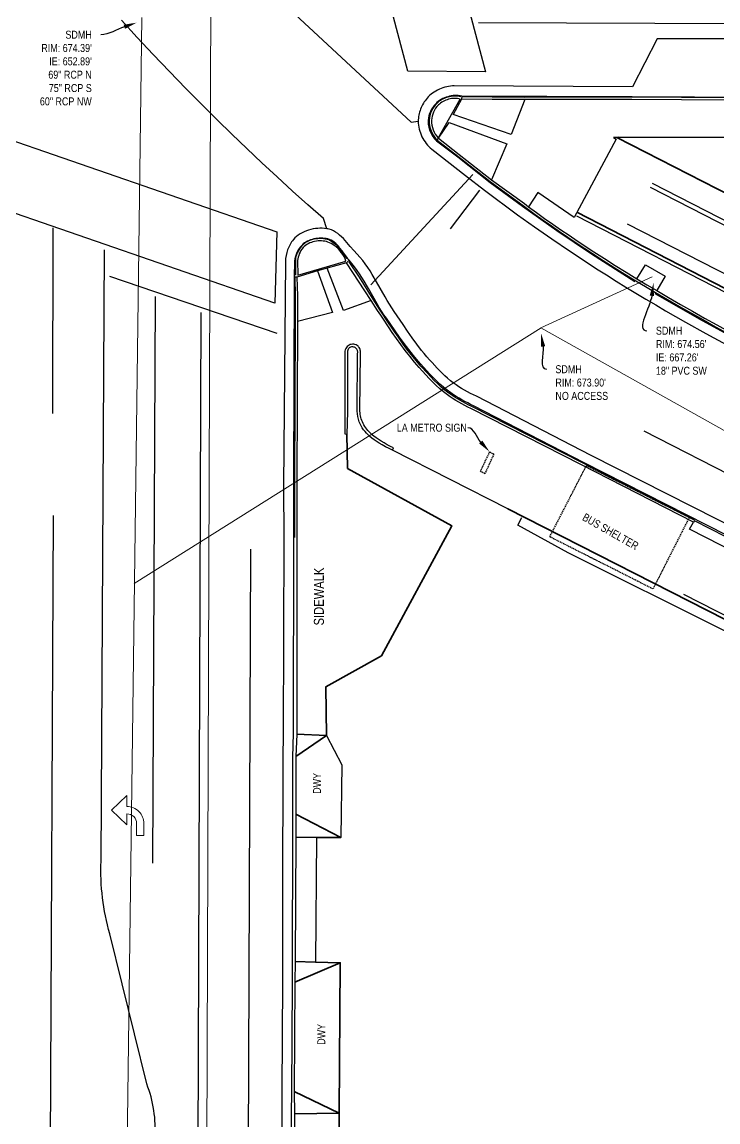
# Model space of a CAD drawing. Header units: feet. Extents: x 0 to 6444343, y 0 to 1885993.
# Drawn here: x 6433843.5 to 6433982.6, y 1885047.4 to 1885267.2 of the extents above; entities that cross this region are included whole.
import ezdxf
from ezdxf import colors
from ezdxf.entities.mleader import LeaderData, LeaderLine
from ezdxf.lldxf.tags import DXFTag
from ezdxf.math import Vec2, Vec3

# ---------------------------------------------------------------- set-up
doc = ezdxf.new("R2010")
doc.units = ezdxf.units.FT
doc.header["$MEASUREMENT"] = 0
doc.linetypes.add('DASHDOT', pattern=[1, 0.5, -0.25, 0, -0.25])
doc.linetypes.add('DASHED2', pattern=[0.375, 0.25, -0.125])
for name, color, linetype, lineweight in [('VF-BLDG-OVHD-LINE-', 253, 'DASHED2', 25), ('VF-FENC-LINE-', 253, 'FENCE', 25), ('VF-PVMT-EDGE-LINE-', 253, 'EDGEOFPAVEMENT', 35), ('VF-ROAD-DRIV-LINE-', 253, 'Continuous', 35), ('VF-ROAD-STRP-BIKE-LINE-', 253, 'Continuous', 25), ('VF-ROAD-STRP-YELO-LINE-', 253, 'Continuous', 25), ('VF-SSWR-GEOP-LINE-QLB-', 253, 'SEWER', 15), ('VF-STRM-GEOP-LINE-QLB-', 253, 'STORMDRAIN', 15), ('VF-TOPO-BRKL-LINE-', 253, 'DASHDOT', 13), ('VF-TOPO-CONC-EDGE-LINE-', 253, 'Continuous', 25), ('VF-TOPO-CONC-GTFL-LINE-', 253, 'Continuous', 25), ('VF-TOPO-CONC-LIPG-LINE-', 253, 'Continuous', 25), ('VF-TOPO-CONC-SWLK-LINE-', 253, 'Continuous', 25), ('VF-TOPO-CONC-TBCB-LINE-', 253, 'Continuous', 25), ('VF-TOPO-CONC-TBWK-LINE-', 253, 'Continuous', 35), ('VF-TOPO-CONC-TFCB-LINE-', 253, 'Continuous', 25), ('VF-TOPO-TEXT-', 253, 'Continuous', 25), ('VN-ROAD-STRP-AROW-SYMB-', 253, 'Continuous', 13)]:
    doc.layers.add(name, color=color, linetype=linetype, lineweight=lineweight)
doc.styles.add('NCS1-Anno', font='arial.ttf', dxfattribs={"width": 0.8, "height": 0.1})
doc.styles.get("Standard").update_dxf_attribs({"font": 'arial.ttf'})
tags = doc.linetypes.add('EDGEOFPAVEMENT', pattern='A,1,-0.03,["EP",Standard,S=0.08,R=0,X=0,Y=-0.04],-0.16,1', length=2.19).pattern_tags.tags
tags[6] = DXFTag(74, 10)
tags = doc.linetypes.add('FENCE', pattern='A,0.5,-0.03,["X",Standard,S=0.08,R=0,X=0,Y=-0.04],-0.08,0.5', length=1.11).pattern_tags.tags
tags[6] = DXFTag(74, 10)
tags = doc.linetypes.add('SEWER', pattern='A,1,-0.03,["SS",Standard,S=0.08,R=0,X=0,Y=-0.04],-0.16,1', length=2.19).pattern_tags.tags
tags[6] = DXFTag(74, 10)
tags = doc.linetypes.add('STORMDRAIN', pattern='A,1,-0.03,["SD",Standard,S=0.08,R=0,X=0,Y=-0.04],-0.16,1', length=2.19).pattern_tags.tags
tags[6] = DXFTag(74, 10)

# ---------------------------------------------------------------- blocks, each defined once
blk = doc.blocks.new('*U5122')
at = {"layer": 'VN-ROAD-STRP-AROW-SYMB-'}
blk.add_lwpolyline([(-0.0091, -0.0197), (-0.0091, -0.05), (0.0091, -0.05), (0.0091, -0.0197, 0.414214), (-0.0333, 0.0227), (-0.0333, 0.05), (-0.0719, 0.0136), (-0.0333, -0.0227), (-0.0333, 0.0045, -0.414214)], format="xyb", close=True, dxfattribs=at)

msp = doc.modelspace()

# ---------------------------------------------------------------- linework, layer by layer
at = {"layer": 'VF-BLDG-OVHD-LINE-'}
for points in [[(6433936, 1885176.93), (6433935.14, 1885177.39), (6433936.97, 1885181.3), (6433937.8, 1885180.87), (6433936, 1885176.93)], [(6433948.98, 1885164.33), (6433956.32, 1885178.59), (6433976.85, 1885168.22), (6433969.61, 1885153.9), (6433948.98, 1885164.33)]]:
    msp.add_lwpolyline(points, close=True, dxfattribs=at)
at = {"layer": 'VF-FENC-LINE-'}
for points in [[(6433954.3, 1885228.48), (6433986.74, 1885211.86), (6434025.95, 1885191.83), (6434082.13, 1885163.22), (6434158.37, 1885122.43), (6434171.57, 1885113.8), (6434184.5, 1885104.78), (6434197.15, 1885095.38), (6434209.52, 1885085.6), (6434221.86, 1885075.21), (6434233.88, 1885064.44), (6434245.55, 1885053.32)], [(6434064.36, 1885107.68), (6433998.48, 1885141.22), (6433975.79, 1885152.79)]]:
    msp.add_lwpolyline(points, dxfattribs=at)
at = {"layer": 'VF-PVMT-EDGE-LINE-'}
for points in [[(6433962.37, 1885244.12), (6434002.46, 1885223.65)], [(6433954.39, 1885229.19), (6433993.24, 1885209.22)]]:
    msp.add_lwpolyline(points, dxfattribs=at)
at = {"layer": 'VF-ROAD-DRIV-LINE-'}
for points in [[(6433898.4, 1885124.88), (6433904.32, 1885124.63), (6433898.25, 1885120.39)], [(6433898.24, 1885108.88), (6433907.23, 1885104.26), (6433902.32, 1885104.2), (6433898.25, 1885104.29)], [(6433898.09, 1885079.42), (6433902.17, 1885079.3), (6433907.1, 1885079.18), (6433898, 1885075.33)], [(6433897.89, 1885053.43), (6433906.86, 1885049.12), (6433897.93, 1885049.01)]]:
    msp.add_lwpolyline(points, dxfattribs=at)
at = {"layer": 'VF-ROAD-STRP-BIKE-LINE-', "linetype": 'Continuous'}
for p, q in [((6433934.74, 1885267.11), (6434059.25, 1885266.75)), ((6433879.25, 1885209.15), (6433878.28, 1884945.32)), ((6433849.7, 1885168.6), (6433848.65, 1884947.52))]:
    msp.add_line(p, q, dxfattribs=at)
at = {"layer": 'VF-ROAD-STRP-BIKE-LINE-'}
for p, q in [((6433913.23, 1885214.68), (6433933.63, 1885236.73)), ((6433934.94, 1885233.6), (6433929.08, 1885225.92)), ((6433849.64, 1885226.1), (6433849.56, 1885188.97)), ((6433894.46, 1885204.99), (6433861.02, 1885216.36)), ((6433870.08, 1885212.39), (6433869.55, 1885099.07)), ((6433967.79, 1885185.54), (6434117.46, 1885108.41)), ((6433888.38, 1884940.36), (6433889.22, 1885161.83))]:
    msp.add_line(p, q, dxfattribs=at)
at = {"layer": 'VF-ROAD-STRP-BIKE-LINE-', "ltscale": 0.6}
for points in [[(6433901.15, 1885330.75), (6433916.68, 1885330.64), (6433936.13, 1885257.28), (6433920.6, 1885257.38)], [(6433835.01, 1885231.39), (6433835.39, 1885245.68), (6433894.4, 1885225.29), (6433894.02, 1885211)]]:
    msp.add_lwpolyline(points, close=True, dxfattribs=at)
at = {"layer": 'VF-ROAD-STRP-BIKE-LINE-', "flags": 128}
for points in [[(6433969.02, 1885234.24), (6434150.97, 1885141.02, -0.045925), (6434180.72, 1885122.94), (6434203.21, 1885107.28)], [(6433969.43, 1885235.04), (6434151.37, 1885141.83, -0.045896), (6434181.24, 1885123.67), (6434203.72, 1885108.02, 0.04286)], [(6433964.43, 1885226.88), (6434122.05, 1885146.34, -0.002798), (6434169.47, 1885120.49, -0.052997), (6434192.9, 1885104.1, 0.0663)]]:
    msp.add_lwpolyline(points, format="xyb", dxfattribs=at)
at = {"layer": 'VF-ROAD-STRP-YELO-LINE-', "ltscale": 0.6}
msp.add_lwpolyline([(6433869.29, 1884958.21), (6433870.07, 1885044.21, 0.111072), (6433868.42, 1885054.98), (6433861.04, 1885084.97, -0.080961), (6433859.3, 1885099.5), (6433860.01, 1885221.66)], format="xyb", dxfattribs=at)
at = {"layer": 'VF-SSWR-GEOP-LINE-QLB-', "ltscale": 0.6}
msp.add_line((6433881.41, 1885314.98), (6433880.19, 1884968.18), dxfattribs=at)
at = {"layer": 'VF-STRM-GEOP-LINE-QLB-', "ltscale": 0.6}
for p, q in [((6433867.41, 1885268.1), (6433862.1, 1884859.46)), ((6433969.45, 1885216.31), (6433947.22, 1885206.09))]:
    msp.add_line(p, q, dxfattribs=at)
msp.add_lwpolyline([(6433865.94, 1885155.02), (6433947.23, 1885206.08)], dxfattribs=at)
msp.add_lwpolyline([(6433947.22, 1885206.09), (6434185.08, 1885072.93, -0.01289), (6434253.95, 1885007.27, -0.01289)], format="xyb", dxfattribs=at)
at = {"layer": 'VF-TOPO-BRKL-LINE-'}
msp.add_point((6433972.05, 1885153.8), dxfattribs=at)
at = {"layer": 'VF-TOPO-CONC-EDGE-LINE-', "ltscale": 0.6}
msp.add_line((6433921.28, 1885247.19), (6433922.69, 1885247.38), dxfattribs=at)
at = {"layer": 'VF-TOPO-CONC-EDGE-LINE-'}
for points in [[(6433921.28, 1885247.19), (6433894.35, 1885272.25), (6433893.12, 1885273.61)], [(6433904.39, 1885225.92), (6433903.74, 1885227.93), (6433900.63, 1885230.68), (6433897.54, 1885233.45), (6433894.48, 1885236.25), (6433891.45, 1885239.07), (6433888.43, 1885241.92), (6433885.45, 1885244.79), (6433882.48, 1885247.69), (6433879.54, 1885250.62), (6433876.24, 1885253.95), (6433872.97, 1885257.32), (6433869.73, 1885260.72), (6433866.52, 1885264.15), (6433863.35, 1885267.61)], [(6433931.37, 1885252.43), (6433931.31, 1885251.8), (6433929.7, 1885248.73)], [(6433944.02, 1885251.72), (6433941.25, 1885244.75), (6433929.7, 1885248.73)], [(6433926.35, 1885243.47), (6433926.77, 1885243.99), (6433928.88, 1885247.17), (6433940.38, 1885242.9), (6433937.36, 1885235.71)], [(6433961.69, 1885244.16), (6433962.27, 1885243.79), (6433953.84, 1885228.17), (6433946.62, 1885233.15), (6433944.75, 1885230.32)], [(6433908.88, 1885219.6), (6433908.38, 1885219.1), (6433904.48, 1885218.06), (6433902.54, 1885217.5), (6433898.45, 1885216.25), (6433897.92, 1885216.25)], [(6433913.3, 1885211.55), (6433907.76, 1885209.57), (6433904.48, 1885218.06)], [(6433966.4, 1885215.89), (6433968.14, 1885218.7), (6433972.02, 1885216.45), (6433970.35, 1885213.55)], [(6433902.54, 1885217.5), (6433905.53, 1885209.19), (6433898.54, 1885207.35)], [(6433940.62, 1885169.9), (6433917.55, 1885181.65), (6433917.76, 1885182.11), (6433917.13, 1885182.41), (6433916.5, 1885182.74), (6433915.88, 1885183.09), (6433915.28, 1885183.45), (6433914.28, 1885184.1), (6433913.8, 1885184.44), (6433913.57, 1885184.63), (6433913.35, 1885184.83), (6433912.86, 1885185.31), (6433912.62, 1885185.57), (6433912.4, 1885185.84), (6433912.19, 1885186.11), (6433912, 1885186.39), (6433911.82, 1885186.69), (6433911.66, 1885186.99), (6433911.53, 1885187.28), (6433911.42, 1885187.58), (6433911.31, 1885187.88), (6433911.23, 1885188.19), (6433911.16, 1885188.5), (6433911.1, 1885188.81), (6433911.06, 1885189.13), (6433911.04, 1885189.45), (6433911.12, 1885201.03), (6433911.14, 1885201.22), (6433911.14, 1885201.41), (6433911.11, 1885201.61), (6433911.06, 1885201.8), (6433910.99, 1885201.99), (6433910.9, 1885202.16), (6433910.78, 1885202.32), (6433910.65, 1885202.46), (6433910.47, 1885202.6), (6433910.26, 1885202.7), (6433910.03, 1885202.77), (6433909.79, 1885202.82), (6433909.54, 1885202.82), (6433909.3, 1885202.8), (6433909.07, 1885202.74), (6433908.86, 1885202.65), (6433908.66, 1885202.52), (6433908.49, 1885202.36), (6433908.33, 1885202.16), (6433908.2, 1885201.94), (6433908.11, 1885201.71), (6433908.04, 1885201.47), (6433908.02, 1885201.23), (6433908.03, 1885200.99), (6433908, 1885189.2), (6433908.02, 1885184.9), (6433908.42, 1885184.86)], [(6434094.3, 1885091.04), (6434087.09, 1885092), (6434067.92, 1885102.38), (6434047.04, 1885112.97), (6434033.51, 1885120.54), (6434013.41, 1885130.2), (6433983.62, 1885145.65), (6433952.63, 1885161.15), (6433942.62, 1885166.67), (6433943.41, 1885168.18)], [(6434111.29, 1885099.1), (6434111.45, 1885099.39), (6434098.72, 1885106), (6434094.35, 1885108.19), (6434067.75, 1885121.78), (6434033.96, 1885139.03), (6433996.68, 1885157.94), (6433977.93, 1885167.52), (6433977.74, 1885167.24)], [(6434111.29, 1885099.1), (6434110.53, 1885097.71), (6434097.84, 1885104.21), (6434093.48, 1885106.45), (6434066.9, 1885120.05), (6434033.24, 1885137.19), (6433995.84, 1885156.22), (6433976.91, 1885165.83), (6433977.74, 1885167.24)], [(6433904.32, 1885124.63), (6433907.44, 1885118.73), (6433907.23, 1885104.26)]]:
    msp.add_lwpolyline(points, dxfattribs=at)
at = {"layer": 'VF-TOPO-CONC-GTFL-LINE-'}
for points in [[(6434228.34, 1885253.34), (6434192.69, 1885253.51), (6434151, 1885253.7), (6434123.66, 1885253.52), (6434108.55, 1885253.01), (6434103.97, 1885252.88), (6434082.26, 1885252.04), (6434079.45, 1885252.02), (6434054.93, 1885251.88), (6434044.19, 1885251.97), (6434015.25, 1885252.01), (6433965.42, 1885252.27), (6433931.37, 1885252.43)], [(6433931.37, 1885252.43), (6433931.04, 1885252.5), (6433930.7, 1885252.54), (6433930.35, 1885252.55), (6433930, 1885252.55), (6433929.64, 1885252.52), (6433929.29, 1885252.47), (6433928.93, 1885252.39), (6433928.59, 1885252.3), (6433928.24, 1885252.19), (6433927.91, 1885252.06), (6433927.58, 1885251.91), (6433927.27, 1885251.74), (6433926.97, 1885251.55), (6433926.69, 1885251.35), (6433926.42, 1885251.12), (6433926.18, 1885250.89), (6433925.88, 1885250.55), (6433925.6, 1885250.17), (6433925.35, 1885249.78), (6433925.14, 1885249.36), (6433924.96, 1885248.93), (6433924.82, 1885248.49), (6433924.72, 1885248.04), (6433924.67, 1885247.59), (6433924.66, 1885247.31), (6433924.67, 1885247.03), (6433924.7, 1885246.74), (6433924.74, 1885246.46), (6433924.8, 1885246.18), (6433924.87, 1885245.9), (6433924.96, 1885245.62), (6433925.06, 1885245.35), (6433925.18, 1885245.08), (6433925.31, 1885244.82), (6433925.46, 1885244.57), (6433925.61, 1885244.32), (6433925.78, 1885244.09), (6433925.96, 1885243.87), (6433926.15, 1885243.66), (6433926.35, 1885243.47), (6433930.63, 1885240.26), (6433937.05, 1885235.16), (6433943.54, 1885230.42), (6433950.37, 1885225.56), (6433957.32, 1885220.87), (6433965.95, 1885215.39)], [(6433996.75, 1885158.32), (6433955.88, 1885179.14), (6433933.75, 1885190.52), (6433933.16, 1885190.79), (6433932.57, 1885191.08), (6433931.99, 1885191.38), (6433931.41, 1885191.69), (6433930.85, 1885192.02), (6433930.29, 1885192.36), (6433929.74, 1885192.72), (6433929.2, 1885193.09), (6433928.45, 1885193.65), (6433927.73, 1885194.24), (6433927.03, 1885194.87), (6433926.35, 1885195.52), (6433925.68, 1885196.19), (6433925.03, 1885196.87), (6433923.74, 1885198.24), (6433923.23, 1885198.81), (6433922.72, 1885199.38), (6433921.74, 1885200.56), (6433920.79, 1885201.77), (6433919.86, 1885203), (6433918.96, 1885204.24), (6433918.08, 1885205.5), (6433916.32, 1885208.02), (6433915.83, 1885208.73), (6433915.36, 1885209.46), (6433914.91, 1885210.19), (6433914.47, 1885210.93), (6433912.74, 1885213.93), (6433911.87, 1885215.42), (6433911.41, 1885216.15), (6433910.95, 1885216.87), (6433910.46, 1885217.58), (6433909.96, 1885218.27), (6433909.43, 1885218.95), (6433908.88, 1885219.6), (6433908.63, 1885219.89), (6433908.39, 1885220.2), (6433907.92, 1885220.84), (6433907.45, 1885221.49), (6433906.97, 1885222.12), (6433906.72, 1885222.42), (6433906.46, 1885222.7), (6433906.19, 1885222.97), (6433905.9, 1885223.21), (6433905.6, 1885223.42), (6433905.29, 1885223.6), (6433904.95, 1885223.75), (6433904.59, 1885223.86), (6433904.27, 1885223.93), (6433903.93, 1885223.98), (6433903.59, 1885224.01), (6433903.25, 1885224.02), (6433902.9, 1885224.01), (6433902.55, 1885223.98), (6433902.2, 1885223.94), (6433901.85, 1885223.87), (6433901.51, 1885223.78), (6433901.18, 1885223.68), (6433900.86, 1885223.55), (6433900.55, 1885223.41), (6433900.25, 1885223.25), (6433899.97, 1885223.06), (6433899.7, 1885222.86), (6433899.46, 1885222.64), (6433899.16, 1885222.31), (6433898.89, 1885221.96), (6433898.65, 1885221.58), (6433898.44, 1885221.17), (6433898.26, 1885220.76), (6433898.13, 1885220.33), (6433898.03, 1885219.89), (6433897.97, 1885219.45), (6433897.92, 1885216.25), (6433897.78, 1885175.18), (6433897.76, 1885164.1)], [(6433970.01, 1885212.98), (6433979.46, 1885207.57), (6433989, 1885202.35), (6434002.9, 1885195.19)], [(6433897.76, 1885164.1), (6433897.67, 1885125.02), (6433897.54, 1885120.28), (6433897.53, 1885108.98), (6433897.58, 1885104.16), (6433897.49, 1885079.44), (6433897.46, 1885075.14), (6433897.35, 1885053.43), (6433897.3, 1885049.02), (6433897.32, 1885036.91)]]:
    msp.add_lwpolyline(points, dxfattribs=at)
at = {"layer": 'VF-TOPO-CONC-LIPG-LINE-'}
for points in [[(6434227.89, 1885255.41), (6434192.6, 1885255.47), (6434150.88, 1885255.53), (6434123.22, 1885255.47), (6434108.37, 1885254.93), (6434103.62, 1885254.75), (6434082.05, 1885254.07), (6434079.43, 1885254.09), (6434055.04, 1885253.8), (6434050.15, 1885263.73), (6434015.26, 1885263.89), (6433970.46, 1885263.88), (6433965.51, 1885254.24), (6433929.89, 1885254.45)], [(6434227.89, 1885255.41), (6434192.6, 1885255.47), (6434150.88, 1885255.53), (6434123.22, 1885255.47), (6434108.37, 1885254.93), (6434103.62, 1885254.75), (6434082.05, 1885254.07), (6434079.43, 1885254.09), (6434055.04, 1885253.8), (6434050.15, 1885263.73), (6434015.26, 1885263.89), (6433970.46, 1885263.88), (6433965.51, 1885254.24)], [(6433929.89, 1885254.45), (6433929.51, 1885254.44), (6433929.13, 1885254.41), (6433928.76, 1885254.35), (6433928.38, 1885254.28), (6433928, 1885254.19), (6433927.63, 1885254.07), (6433927.27, 1885253.94), (6433926.91, 1885253.79), (6433926.56, 1885253.62), (6433926.21, 1885253.43), (6433925.88, 1885253.23), (6433925.57, 1885253.01), (6433925.26, 1885252.78), (6433924.97, 1885252.53), (6433924.7, 1885252.27), (6433924.44, 1885251.99), (6433924.25, 1885251.75), (6433924.06, 1885251.5), (6433923.88, 1885251.25), (6433923.72, 1885250.98), (6433923.56, 1885250.7), (6433923.42, 1885250.42), (6433923.28, 1885250.13), (6433923.16, 1885249.84), (6433923.06, 1885249.54), (6433922.96, 1885249.24), (6433922.88, 1885248.93), (6433922.81, 1885248.62), (6433922.76, 1885248.31), (6433922.72, 1885248), (6433922.7, 1885247.69), (6433922.69, 1885247.38), (6433922.7, 1885247), (6433922.74, 1885246.61), (6433922.8, 1885246.22), (6433922.88, 1885245.83), (6433922.99, 1885245.44), (6433923.11, 1885245.06), (6433923.26, 1885244.68), (6433923.43, 1885244.31), (6433923.62, 1885243.95), (6433923.82, 1885243.61), (6433924.04, 1885243.27), (6433924.28, 1885242.95), (6433924.54, 1885242.64), (6433924.81, 1885242.36), (6433925.09, 1885242.09), (6433925.39, 1885241.84), (6433932.13, 1885236.53), (6433935.96, 1885233.65), (6433942.5, 1885228.72), (6433945.94, 1885226.27), (6433949.41, 1885223.87), (6433952.9, 1885221.5), (6433956.42, 1885219.17), (6433958.35, 1885217.92), (6433960.3, 1885216.68), (6433962.25, 1885215.45), (6433964.21, 1885214.24), (6433966.19, 1885213.04), (6433968.16, 1885211.85), (6433970.15, 1885210.68), (6433972.14, 1885209.51), (6433976.14, 1885207.22), (6433980.17, 1885204.96), (6433984.21, 1885202.74)], [(6433997.62, 1885160.13), (6433957.27, 1885180.61), (6433934.32, 1885192.41), (6433933.71, 1885192.69), (6433933.11, 1885192.98), (6433932.52, 1885193.3), (6433931.93, 1885193.62), (6433931.36, 1885193.97), (6433930.79, 1885194.33), (6433930.24, 1885194.7), (6433929.7, 1885195.09), (6433929.12, 1885195.54), (6433928.56, 1885196.02), (6433928.01, 1885196.51), (6433927.48, 1885197.02), (6433926.45, 1885198.07), (6433925.45, 1885199.14), (6433924.91, 1885199.73), (6433924.38, 1885200.33), (6433923.87, 1885200.94), (6433923.37, 1885201.56), (6433922.41, 1885202.82), (6433921.47, 1885204.12), (6433920.56, 1885205.43), (6433919.66, 1885206.75), (6433917.86, 1885209.39), (6433917.39, 1885210.1), (6433916.93, 1885210.82), (6433916.49, 1885211.55), (6433916.06, 1885212.3), (6433914.37, 1885215.29), (6433913.51, 1885216.76), (6433913.05, 1885217.48), (6433912.58, 1885218.19), (6433912.09, 1885218.89), (6433911.58, 1885219.56), (6433911.04, 1885220.21), (6433910.47, 1885220.84), (6433909.79, 1885221.59), (6433909.11, 1885222.38), (6433908.43, 1885223.17), (6433908.08, 1885223.56), (6433907.72, 1885223.94), (6433907.36, 1885224.3), (6433906.98, 1885224.63), (6433906.59, 1885224.94), (6433906.18, 1885225.22), (6433905.77, 1885225.46), (6433905.33, 1885225.66), (6433904.87, 1885225.81), (6433904.64, 1885225.87), (6433904.39, 1885225.92), (6433903.95, 1885225.97), (6433903.51, 1885226), (6433903.05, 1885226), (6433902.59, 1885225.98), (6433902.13, 1885225.93), (6433901.67, 1885225.86), (6433901.21, 1885225.76), (6433900.76, 1885225.63), (6433900.32, 1885225.48), (6433899.89, 1885225.31), (6433899.48, 1885225.11), (6433899.08, 1885224.88), (6433898.71, 1885224.63), (6433898.35, 1885224.36), (6433898.03, 1885224.06), (6433897.73, 1885223.74), (6433897.55, 1885223.51), (6433897.38, 1885223.28), (6433897.06, 1885222.78), (6433896.79, 1885222.25), (6433896.57, 1885221.7), (6433896.39, 1885221.14), (6433896.26, 1885220.56), (6433896.18, 1885219.98), (6433896.16, 1885219.68), (6433896.16, 1885219.4), (6433895.75, 1885174.54), (6433895.85, 1885164.07)], [(6433895.85, 1885164.07), (6433895.7, 1885124.88), (6433895.61, 1885120.13), (6433895.62, 1885108.61), (6433895.57, 1885104.16), (6433895.55, 1885079.6), (6433895.57, 1885075.46), (6433895.43, 1885053.47), (6433895.42, 1885048.95), (6433895.33, 1885036.89)]]:
    msp.add_lwpolyline(points, dxfattribs=at)
at = {"layer": 'VF-TOPO-CONC-SWLK-LINE-'}
msp.add_line((6433902.32, 1885104.2), (6433902.17, 1885079.3), dxfattribs=at)
at = {"layer": 'VF-TOPO-CONC-TBCB-LINE-'}
for points in [[(6433931.1, 1885251.84), (6433930.82, 1885251.9), (6433930.53, 1885251.94), (6433930.24, 1885251.96), (6433929.95, 1885251.96), (6433929.65, 1885251.94), (6433929.35, 1885251.91), (6433929.06, 1885251.85), (6433928.76, 1885251.78), (6433928.47, 1885251.69), (6433928.19, 1885251.59), (6433927.92, 1885251.47), (6433927.65, 1885251.33), (6433927.4, 1885251.18), (6433927.15, 1885251.02), (6433926.93, 1885250.84), (6433926.72, 1885250.65), (6433926.43, 1885250.34), (6433926.17, 1885249.99), (6433925.95, 1885249.63), (6433925.75, 1885249.24), (6433925.59, 1885248.84), (6433925.47, 1885248.42), (6433925.39, 1885248), (6433925.34, 1885247.58), (6433925.34, 1885247.35), (6433925.35, 1885247.11), (6433925.4, 1885246.62), (6433925.51, 1885246.14), (6433925.66, 1885245.67), (6433925.86, 1885245.22), (6433926.1, 1885244.79), (6433926.39, 1885244.4), (6433926.54, 1885244.21), (6433926.7, 1885244.04), (6433931.1, 1885251.84)], [(6433908.24, 1885219.41), (6433908.07, 1885219.87), (6433907.85, 1885220.33), (6433907.6, 1885220.76), (6433907.31, 1885221.18), (6433906.99, 1885221.58), (6433906.65, 1885221.94), (6433906.27, 1885222.28), (6433905.88, 1885222.58), (6433905.59, 1885222.77), (6433905.28, 1885222.94), (6433904.97, 1885223.1), (6433904.65, 1885223.23), (6433904.34, 1885223.33), (6433904.02, 1885223.4), (6433903.69, 1885223.45), (6433903.36, 1885223.48), (6433903.01, 1885223.49), (6433902.67, 1885223.47), (6433902.32, 1885223.43), (6433901.98, 1885223.37), (6433901.64, 1885223.29), (6433901.32, 1885223.19), (6433901, 1885223.06), (6433900.7, 1885222.92), (6433900.41, 1885222.75), (6433900.14, 1885222.56), (6433899.89, 1885222.36), (6433899.67, 1885222.13), (6433899.44, 1885221.85), (6433899.24, 1885221.56), (6433899.07, 1885221.24), (6433898.91, 1885220.91), (6433898.79, 1885220.58), (6433898.69, 1885220.23), (6433898.62, 1885219.88), (6433898.58, 1885219.53), (6433898.59, 1885216.66), (6433908.24, 1885219.41)]]:
    msp.add_lwpolyline(points, close=True, dxfattribs=at)
for points in [[(6433944.02, 1885251.72), (6433937.44, 1885251.73), (6433931.31, 1885251.8)], [(6434228.48, 1885252.68), (6434192.77, 1885252.85), (6434151.14, 1885253.04), (6434123.74, 1885252.85), (6434108.47, 1885252.41), (6434104.3, 1885252.23), (6434082.29, 1885251.46), (6434079.58, 1885251.47), (6434054.93, 1885251.4), (6434044.2, 1885251.46), (6434015.16, 1885251.4), (6433965.39, 1885251.76), (6433944.02, 1885251.72)], [(6434228.48, 1885252.68), (6434192.77, 1885252.85), (6434151.14, 1885253.04), (6434123.74, 1885252.85), (6434108.47, 1885252.41), (6434104.3, 1885252.23), (6434082.29, 1885251.46), (6434079.58, 1885251.47), (6434054.93, 1885251.4), (6434044.2, 1885251.46), (6434015.16, 1885251.4), (6433965.39, 1885251.76)], [(6433926.77, 1885243.99), (6433930.88, 1885240.76), (6433937.36, 1885235.71), (6433943.94, 1885230.93), (6433944.75, 1885230.32), (6433946.34, 1885229.14), (6433947.95, 1885227.98), (6433949.57, 1885226.84), (6433951.19, 1885225.71), (6433952.83, 1885224.6), (6433954.48, 1885223.5), (6433957.79, 1885221.32), (6433959.92, 1885219.93), (6433962.07, 1885218.56), (6433964.23, 1885217.21), (6433966.4, 1885215.89), (6433968.37, 1885214.71), (6433970.35, 1885213.55), (6433972.73, 1885212.16), (6433975.12, 1885210.78), (6433977.52, 1885209.42), (6433979.93, 1885208.06), (6433982.34, 1885206.72), (6433984.76, 1885205.39)], [(6433977.74, 1885167.24), (6433955.34, 1885178.73), (6433933.21, 1885189.97), (6433932.59, 1885190.26), (6433931.99, 1885190.57), (6433931.39, 1885190.89), (6433930.8, 1885191.22), (6433930.21, 1885191.57), (6433929.64, 1885191.93), (6433929.08, 1885192.31), (6433928.52, 1885192.7), (6433927.75, 1885193.3), (6433927, 1885193.93), (6433926.27, 1885194.59), (6433925.57, 1885195.28), (6433924.89, 1885195.99), (6433924.22, 1885196.71), (6433922.89, 1885198.16), (6433921.92, 1885199.27), (6433920.99, 1885200.41), (6433920.08, 1885201.58), (6433919.2, 1885202.77), (6433918.35, 1885203.97), (6433917.5, 1885205.19), (6433915.85, 1885207.63), (6433915.2, 1885208.61), (6433914.57, 1885209.59), (6433913.3, 1885211.55), (6433908.38, 1885219.1)], [(6433898.45, 1885216.25), (6433898.53, 1885212.48), (6433898.55, 1885209.22), (6433898.54, 1885207.35), (6433898.39, 1885175.37), (6433898.42, 1885164.22)], [(6433917.55, 1885181.65), (6433916.85, 1885181.97), (6433916.17, 1885182.32), (6433915.5, 1885182.69), (6433914.85, 1885183.08), (6433913.89, 1885183.7), (6433913.43, 1885184.03), (6433912.99, 1885184.4), (6433912.67, 1885184.71), (6433912.35, 1885185.04), (6433912.05, 1885185.38), (6433911.77, 1885185.73), (6433911.51, 1885186.1), (6433911.28, 1885186.48), (6433911.07, 1885186.88), (6433910.9, 1885187.29), (6433910.74, 1885187.82), (6433910.62, 1885188.36), (6433910.54, 1885188.9), (6433910.51, 1885189.45), (6433910.58, 1885201.04), (6433910.6, 1885201.18), (6433910.59, 1885201.32), (6433910.56, 1885201.46), (6433910.52, 1885201.6), (6433910.46, 1885201.73), (6433910.39, 1885201.86), (6433910.3, 1885201.97), (6433910.2, 1885202.07), (6433910.08, 1885202.15), (6433909.94, 1885202.21), (6433909.79, 1885202.26), (6433909.64, 1885202.29), (6433909.48, 1885202.3), (6433909.33, 1885202.28), (6433909.18, 1885202.25), (6433909.04, 1885202.19), (6433908.91, 1885202.1), (6433908.79, 1885201.97), (6433908.69, 1885201.82), (6433908.61, 1885201.65), (6433908.56, 1885201.47), (6433908.53, 1885201.3), (6433908.54, 1885201.12), (6433908.57, 1885200.96), (6433908.52, 1885189.29), (6433908.42, 1885184.86)], [(6433898.42, 1885164.22), (6433898.4, 1885124.88), (6433898.25, 1885120.39), (6433898.24, 1885108.88), (6433898.25, 1885104.29), (6433898.09, 1885079.42), (6433898, 1885075.33), (6433897.89, 1885053.43), (6433897.93, 1885049.01), (6433897.95, 1885036.94), (6433897.96, 1885035.95)]]:
    msp.add_lwpolyline(points, dxfattribs=at)
at = {"layer": 'VF-TOPO-CONC-TBWK-LINE-'}
msp.add_line((6433997.98, 1885140.68), (6433940.62, 1885169.9), dxfattribs=at)
for points in [[(6434248.55, 1885243.65), (6434193.32, 1885243.87), (6434150.17, 1885244.06), (6434126.64, 1885244.13), (6434108.82, 1885244.1), (6434079.9, 1885244.14), (6434054.63, 1885243.92), (6434044.89, 1885243.94), (6434014.94, 1885244.05), (6433962.71, 1885244.21), (6433961.69, 1885244.16)], [(6433908.42, 1885184.86), (6433908.52, 1885178.01), (6433929.4, 1885166.54), (6433915.34, 1885140.56), (6433904.22, 1885134.35), (6433904.32, 1885124.63)], [(6433907.1, 1885079.18), (6433906.86, 1885049.12), (6433906.81, 1885037.23), (6433906.9, 1885030.99)]]:
    msp.add_lwpolyline(points, dxfattribs=at)
at = {"layer": 'VF-TOPO-CONC-TFCB-LINE-'}
for points in [[(6434228.48, 1885253.13), (6434192.77, 1885253.3), (6434151.14, 1885253.49), (6434123.73, 1885253.3), (6434108.45, 1885252.86), (6434104.28, 1885252.68), (6434082.29, 1885251.91), (6434079.58, 1885251.92), (6434054.93, 1885251.85), (6434044.2, 1885251.91), (6434015.16, 1885251.85), (6433965.39, 1885252.21), (6433944.02, 1885252.17)], [(6433931.19, 1885252.28), (6433930.9, 1885252.35), (6433930.58, 1885252.39), (6433930.26, 1885252.41), (6433929.93, 1885252.41), (6433929.61, 1885252.39), (6433929.28, 1885252.35), (6433928.96, 1885252.29), (6433928.64, 1885252.22), (6433928.33, 1885252.12), (6433928.02, 1885252.01), (6433927.72, 1885251.88), (6433927.43, 1885251.73), (6433927.15, 1885251.56), (6433926.89, 1885251.38), (6433926.64, 1885251.18), (6433926.4, 1885250.97), (6433926.08, 1885250.62), (6433925.8, 1885250.25), (6433925.55, 1885249.85), (6433925.34, 1885249.42), (6433925.17, 1885248.98), (6433925.03, 1885248.53), (6433924.94, 1885248.07), (6433924.89, 1885247.61), (6433924.89, 1885247.34), (6433924.9, 1885247.07), (6433924.96, 1885246.55), (6433925.07, 1885246.02), (6433925.24, 1885245.51), (6433925.46, 1885245.02), (6433925.72, 1885244.55), (6433926.03, 1885244.12), (6433926.2, 1885243.91), (6433926.38, 1885243.73)], [(6433944.02, 1885252.17), (6433937.44, 1885252.18), (6433931.31, 1885252.25)], [(6433926.49, 1885243.63), (6433930.61, 1885240.41), (6433937.09, 1885235.35), (6433943.67, 1885230.57), (6433944.48, 1885229.96), (6433946.08, 1885228.78), (6433947.69, 1885227.62), (6433949.31, 1885226.47), (6433950.94, 1885225.34), (6433952.58, 1885224.23), (6433954.23, 1885223.12), (6433957.54, 1885220.94), (6433959.68, 1885219.55), (6433961.83, 1885218.18), (6433963.99, 1885216.83), (6433966.17, 1885215.5), (6433968.14, 1885214.33), (6433970.12, 1885213.16), (6433972.5, 1885211.77), (6433974.9, 1885210.39), (6433977.3, 1885209.03), (6433979.71, 1885207.67), (6433982.12, 1885206.33), (6433984.55, 1885205)], [(6433908.48, 1885219.95), (6433906.53, 1885222.52), (6433905.16, 1885223.51), (6433904.8, 1885223.66), (6433904.46, 1885223.76), (6433904.11, 1885223.84), (6433903.75, 1885223.9), (6433903.38, 1885223.93), (6433903.01, 1885223.94), (6433902.63, 1885223.92), (6433902.26, 1885223.88), (6433901.89, 1885223.81), (6433901.52, 1885223.73), (6433901.17, 1885223.61), (6433900.82, 1885223.48), (6433900.48, 1885223.32), (6433900.17, 1885223.13), (6433899.86, 1885222.92), (6433899.58, 1885222.69), (6433899.33, 1885222.43), (6433899.08, 1885222.12), (6433898.86, 1885221.79), (6433898.66, 1885221.45), (6433898.5, 1885221.09), (6433898.36, 1885220.72), (6433898.25, 1885220.33), (6433898.18, 1885219.95), (6433898.13, 1885219.55), (6433898.14, 1885216.66)], [(6433977.94, 1885167.64), (6433955.55, 1885179.13), (6433933.41, 1885190.38), (6433932.79, 1885190.67), (6433932.2, 1885190.97), (6433931.61, 1885191.28), (6433931.02, 1885191.61), (6433930.45, 1885191.95), (6433929.89, 1885192.31), (6433929.33, 1885192.68), (6433928.79, 1885193.07), (6433928.03, 1885193.65), (6433927.29, 1885194.27), (6433926.58, 1885194.92), (6433925.89, 1885195.6), (6433925.21, 1885196.3), (6433924.55, 1885197.01), (6433923.23, 1885198.46), (6433922.27, 1885199.56), (6433921.34, 1885200.69), (6433920.44, 1885201.85), (6433919.57, 1885203.03), (6433918.71, 1885204.23), (6433917.88, 1885205.44), (6433916.22, 1885207.88), (6433915.58, 1885208.85), (6433914.94, 1885209.83), (6433913.68, 1885211.8), (6433910.92, 1885216.26), (6433908.87, 1885219.27)], [(6433898, 1885216.24), (6433898.08, 1885212.47), (6433898.1, 1885209.22), (6433898.09, 1885207.35), (6433897.94, 1885175.37), (6433897.97, 1885164.22)]]:
    msp.add_lwpolyline(points, dxfattribs=at)

# ---------------------------------------------------------------- block references
at = {"layer": 'VN-ROAD-STRP-AROW-SYMB-', "ltscale": 0.6, "xscale": 80.00016000032814, "yscale": 80.00016000032814, "zscale": 80.00016000032814}
msp.add_blockref('*U5122', (6433867.13, 1885108.6), dxfattribs=at)

# ---------------------------------------------------------------- texts
at = {"layer": 'VF-TOPO-TEXT-', "insert": (6433956.12, 1885169.14), "char_height": 1.6, "width": 16.1628, "attachment_point": 1, "rotation": 330.4586, "style": 'NCS1-Anno'}
msp.add_mtext('BUS SHELTER', dxfattribs=at)
at = {"layer": 'VF-TOPO-TEXT-', "ltscale": 0.6, "insert": (6433901.83, 1885146.62, 674.97), "char_height": 2, "width": 18.0452, "attachment_point": 1, "rotation": 90, "style": 'NCS1-Anno'}
msp.add_mtext('SIDEWALK', dxfattribs=at)

# ---------------------------------------------------------------- leaders
at = {"layer": 'VF-TOPO-TEXT-'}
ml = msp.add_multileader_mtext('Standard', dxfattribs=at)
ml.set_content('DWY', color=256, style='NCS1-Anno')
ml.set_leader_properties()
ml.build(insert=Vec2(0, 0))
ml.multileader.update_dxf_attribs({"leader_type": 2, "dogleg_length": 0.1, "arrow_head_size": 2, "scale": 20})
ctx = ml.context
ctx.base_point, ctx.scale, ctx.char_height, ctx.arrow_head_size, ctx.landing_gap_size, ctx.plane_origin = Vec3(6433830.86, 1885592.71), 20, 1.6, 2, 0.8, Vec3(6433816.49, 1885562.66)
notes = []
notes.append((ctx, [(0, (0, 0, 0), (0, 0), (1, 0), 1, [])]))
ctx.mtext.insert, ctx.mtext.width, ctx.mtext.flow_direction = Vec3(6433831.66, 1885593.51), 6.8026, 5
ml = msp.add_multileader_mtext('Standard', dxfattribs=at)
ml.set_content('DWY', color=256, style='NCS1-Anno')
ml.set_leader_properties()
ml.build(insert=Vec2(0, 0))
ml.multileader.update_dxf_attribs({"leader_type": 2, "dogleg_length": 0.1, "arrow_head_size": 2, "scale": 20})
ctx = ml.context
ctx.base_point, ctx.scale, ctx.char_height, ctx.arrow_head_size, ctx.landing_gap_size, ctx.plane_origin = Vec3(6433731.06, 1885340.64), 20, 1.6, 2, 0.8, Vec3(6433717.83, 1885305.64)
notes.append((ctx, [(0, (0, 0, 0), (0, 0), (1, 0), 1, [])]))
ctx.mtext.insert, ctx.mtext.width, ctx.mtext.flow_direction = Vec3(6433731.86, 1885341.44), 6.8026, 5
ml = msp.add_multileader_mtext('Standard', dxfattribs=at)
ml.set_content('BIKE LANE', color=256, style='NCS1-Anno')
ml.set_leader_properties()
ml.build(insert=Vec2(0, 0))
ml.multileader.update_dxf_attribs({"leader_type": 2, "dogleg_length": 0.1, "arrow_head_size": 2, "scale": 20})
ctx = ml.context
ctx.base_point, ctx.scale, ctx.char_height, ctx.arrow_head_size, ctx.landing_gap_size, ctx.plane_origin = Vec3(6433657.18, 1885324.96), 20, 1.6, 2, 0.8, Vec3(6433643.94, 1885289.96)
notes.append((ctx, [(0, (0, 0, 0), (0, 0), (1, 0), 1, [])]))
ctx.mtext.insert, ctx.mtext.width, ctx.mtext.flow_direction = Vec3(6433657.98, 1885325.76), 24.759, 5
ml = msp.add_multileader_mtext('Standard', dxfattribs=at)
ml.set_content('SDMH\\PRIM: 674.39\'\\PIE: 652.89\'\\P69" RCP N\\P75" RCP S\\P60" RCP NW', color=256, style='NCS1-Anno')
ml.set_leader_properties()
ml.build(insert=Vec2(0, 0))
ml.multileader.update_dxf_attribs({"leader_type": 2, "dogleg_length": 0.19, "arrow_head_size": 2.6, "scale": 20})
ctx = ml.context
ctx.base_point, ctx.scale, ctx.char_height, ctx.arrow_head_size, ctx.landing_gap_size, ctx.plane_origin = Vec3(6433845.35, 1885264.69), 20, 1.6, 2.6, 1.8, Vec3(6433855.69, 1885265.98)
ctx.text_align_type = 2
notes.append((ctx, [(1, (1, 1, 0), (6433863.03, 1885264.69), (-1, 0), 3.8, [(0, [(6433866.41, 1885267.1)], 0, [])])]))
ctx.mtext.insert, ctx.mtext.alignment, ctx.mtext.flow_direction = Vec3(6433857.43, 1885265.5), 3, 5
ml = msp.add_multileader_mtext('Standard', dxfattribs=at)
ml.set_content('DWY', color=256, style='NCS1-Anno')
ml.set_leader_properties()
ml.build(insert=Vec2(0, 0))
ml.multileader.update_dxf_attribs({"leader_type": 2, "dogleg_length": 0.1, "arrow_head_size": 2, "scale": 20})
ctx = ml.context
ctx.base_point, ctx.scale, ctx.char_height, ctx.arrow_head_size, ctx.landing_gap_size, ctx.plane_origin = Vec3(6433765.93, 1885249.36), 20, 1.6, 2, 0.8, Vec3(6433752.69, 1885214.36)
notes.append((ctx, [(0, (0, 0, 0), (0, 0), (1, 0), 1, [])]))
ctx.mtext.insert, ctx.mtext.width, ctx.mtext.flow_direction = Vec3(6433766.73, 1885250.16), 6.8026, 5
ml = msp.add_multileader_mtext('Standard', dxfattribs=at)
ml.set_content('DWY', color=256, style='NCS1-Anno')
ml.set_leader_properties()
ml.build(insert=Vec2(0, 0))
ml.multileader.update_dxf_attribs({"leader_type": 2, "dogleg_length": 0.1, "arrow_head_size": 2, "scale": 20})
ctx = ml.context
ctx.base_point, ctx.scale, ctx.char_height, ctx.arrow_head_size, ctx.landing_gap_size, ctx.plane_origin, ctx.plane_x_axis, ctx.plane_y_axis = Vec3(6433902.45, 1885112.16), 20, 1.6, 2, 0.8, Vec3(6433886.48, 1885053.77), Vec3(0, 1), Vec3(-1, 0)
notes.append((ctx, [(0, (0, 0, 0), (0, 0), (1, 0), 1, [])]))
ctx.mtext.insert, ctx.mtext.text_direction, ctx.mtext.rotation, ctx.mtext.width, ctx.mtext.flow_direction = Vec3(6433901.65, 1885112.96), Vec3(0, 1), 1.570796, 6.8026, 5
ml = msp.add_multileader_mtext('Standard', dxfattribs=at)
ml.set_content('DWY', color=256, style='NCS1-Anno')
ml.set_leader_properties()
ml.build(insert=Vec2(0, 0))
ml.multileader.update_dxf_attribs({"leader_type": 2, "dogleg_length": 0.1, "arrow_head_size": 2, "scale": 20})
ctx = ml.context
ctx.base_point, ctx.scale, ctx.char_height, ctx.arrow_head_size, ctx.landing_gap_size, ctx.plane_origin = Vec3(6434084.68, 1885247.45), 20, 1.6, 2, 0.8, Vec3(6434071.45, 1885212.45)
notes.append((ctx, [(0, (0, 0, 0), (0, 0), (1, 0), 1, [])]))
ctx.mtext.insert, ctx.mtext.width, ctx.mtext.flow_direction = Vec3(6434085.48, 1885248.25), 6.8026, 5
ml = msp.add_multileader_mtext('Standard', dxfattribs=at)
ml.set_content('AC', color=256, style='NCS1-Anno')
ml.set_leader_properties()
ml.build(insert=Vec2(0, 0))
ml.multileader.update_dxf_attribs({"leader_type": 2, "dogleg_length": 0.1, "arrow_head_size": 2, "scale": 20})
ctx = ml.context
ctx.base_point, ctx.scale, ctx.char_height, ctx.arrow_head_size, ctx.landing_gap_size, ctx.plane_origin = Vec3(6434080.29, 1885230.78), 20, 1.6, 2, 0.8, Vec3(6434067.05, 1885195.79)
notes.append((ctx, [(0, (0, 0, 0), (0, 0), (1, 0), 1, [])]))
ctx.mtext.insert, ctx.mtext.width, ctx.mtext.flow_direction = Vec3(6434081.09, 1885231.59), 6.8026, 5
ml = msp.add_multileader_mtext('Standard', dxfattribs=at)
ml.set_content('SHED', color=256, style='NCS1-Anno')
ml.set_leader_properties()
ml.build(insert=Vec2(0, 0))
ml.multileader.update_dxf_attribs({"leader_type": 2, "dogleg_length": 0.1, "arrow_head_size": 2, "scale": 20})
ctx = ml.context
ctx.base_point, ctx.scale, ctx.char_height, ctx.arrow_head_size, ctx.landing_gap_size, ctx.plane_origin, ctx.plane_x_axis, ctx.plane_y_axis = Vec3(6434039.1, 1885224.27), 20, 1.6, 2, 0.8, Vec3(6434009.2, 1885199.16), Vec3(0.891375, -0.453266), Vec3(0.453266, 0.891375)
notes.append((ctx, [(0, (0, 0, 0), (0, 0), (1, 0), 1, [])]))
ctx.mtext.insert, ctx.mtext.text_direction, ctx.mtext.rotation, ctx.mtext.width, ctx.mtext.flow_direction = Vec3(6434040.18, 1885224.63), Vec3(0.891375, -0.453266), 5.812759, 6.2679, 5
ml = msp.add_multileader_mtext('Standard', dxfattribs=at)
ml.set_content('SDMH\\PRIM: 674.56\'\\PIE: 667.26\'\\P18" PVC SW', color=256, style='NCS1-Anno')
ml.set_leader_properties()
ml.build(insert=Vec2(0, 0))
ml.multileader.update_dxf_attribs({"leader_type": 2, "dogleg_length": 0.19, "arrow_head_size": 2.6, "scale": 20})
ctx = ml.context
ctx.base_point, ctx.scale, ctx.char_height, ctx.arrow_head_size, ctx.landing_gap_size, ctx.plane_origin = Vec3(6433968.4, 1885205.52, 674.56), 20, 1.6, 2.6, 1.8, Vec3(6433969.45, 1885216.31, 674.56)
notes.append((ctx, [(0, (1, 1, 0), (6433964.6, 1885205.52, 674.56), (1, 0), 3.8, [(0, [(6433969.73, 1885215.09, 674.56)], 0, [])])]))
ctx.mtext.insert, ctx.mtext.flow_direction = Vec3(6433970.2, 1885206.33, 674.56), 5
ml = msp.add_multileader_mtext('Standard', dxfattribs=at)
ml.set_content("SDMH\\PRIM: 673.90'\\PNO ACCESS", color=256, style='NCS1-Anno')
ml.set_leader_properties()
ml.build(insert=Vec2(0, 0))
ml.multileader.update_dxf_attribs({"leader_type": 2, "dogleg_length": 0.19, "arrow_head_size": 2.6, "scale": 20})
ctx = ml.context
ctx.base_point, ctx.scale, ctx.char_height, ctx.arrow_head_size, ctx.landing_gap_size, ctx.plane_origin = Vec3(6433948.31, 1885197.82, 673.9), 20, 1.6, 2.6, 1.8, Vec3(6433947.22, 1885206.09, 673.9)
notes.append((ctx, [(0, (1, 1, 0), (6433944.51, 1885197.82, 673.9), (1, 0), 3.8, [(0, [(6433947.26, 1885204.95, 673.9)], 0, [])])]))
ctx.mtext.insert, ctx.mtext.flow_direction = Vec3(6433950.11, 1885198.63, 673.9), 5
ml = msp.add_multileader_mtext('Standard', dxfattribs=at)
ml.set_content('AC BIKE PATH', color=256, style='NCS1-Anno')
ml.set_leader_properties()
ml.build(insert=Vec2(0, 0))
ml.multileader.update_dxf_attribs({"leader_type": 2, "dogleg_length": 0.1, "arrow_head_size": 2, "scale": 20})
ctx = ml.context
ctx.base_point, ctx.scale, ctx.char_height, ctx.arrow_head_size, ctx.landing_gap_size, ctx.plane_origin, ctx.plane_x_axis, ctx.plane_y_axis = Vec3(6434032.25, 1885199.59), 20, 1.6, 2, 0.8, Vec3(6433995.69, 1885192.13), Vec3(0.867678, -0.497126), Vec3(0.497126, 0.867678)
notes.append((ctx, [(0, (0, 0, 0), (0, 0), (1, 0), 1, [])]))
ctx.mtext.insert, ctx.mtext.text_direction, ctx.mtext.rotation, ctx.mtext.width, ctx.mtext.flow_direction = Vec3(6434033.35, 1885199.9), Vec3(0.867678, -0.497126), 5.762902, 15.7425, 5
ml = msp.add_multileader_mtext('Standard', dxfattribs=at)
ml.set_content('DWY', color=256, style='NCS1-Anno')
ml.set_leader_properties()
ml.build(insert=Vec2(0, 0))
ml.multileader.update_dxf_attribs({"leader_type": 2, "dogleg_length": 0.1, "arrow_head_size": 2, "scale": 20})
ctx = ml.context
ctx.base_point, ctx.scale, ctx.char_height, ctx.arrow_head_size, ctx.landing_gap_size, ctx.plane_origin, ctx.plane_x_axis, ctx.plane_y_axis = Vec3(6433903.31, 1885061.99), 20, 1.6, 2, 0.8, Vec3(6433887.35, 1885031.94), Vec3(0, 1), Vec3(-1, 0)
notes.append((ctx, [(0, (0, 0, 0), (0, 0), (1, 0), 1, [])]))
ctx.mtext.insert, ctx.mtext.text_direction, ctx.mtext.rotation, ctx.mtext.width, ctx.mtext.flow_direction = Vec3(6433902.51, 1885062.79), Vec3(0, 1), 1.570796, 6.8026, 5
ml = msp.add_multileader_mtext('Standard', dxfattribs=at)
ml.set_content('LA METRO SIGN', color=256, style='NCS1-Anno')
ml.set_leader_properties()
ml.build(insert=Vec2(0, 0))
ml.multileader.update_dxf_attribs({"leader_type": 2, "dogleg_length": 0.19, "arrow_head_size": 2.6, "scale": 20})
ctx = ml.context
ctx.base_point, ctx.scale, ctx.char_height, ctx.arrow_head_size, ctx.landing_gap_size, ctx.plane_origin = Vec3(6433918.48, 1885186.13), 20, 1.6, 2.6, 0.2, Vec3(6433962.24, 1885257.12)
ctx.text_align_type = 2
notes.append((ctx, [(1, (1, 1, 0), (6433936.41, 1885186.13), (-1, 0), 3.8, [(0, [(6433936.92, 1885181.35)], 0, [])])]))
ctx.mtext.insert, ctx.mtext.alignment, ctx.mtext.flow_direction = Vec3(6433932.41, 1885186.94), 3, 5
ml = msp.add_multileader_mtext('Standard', dxfattribs=at)
ml.set_content('DWY', color=256, style='NCS1-Anno')
ml.set_leader_properties()
ml.build(insert=Vec2(0, 0))
ml.multileader.update_dxf_attribs({"leader_type": 2, "dogleg_length": 0.1, "arrow_head_size": 2, "scale": 20})
ctx = ml.context
ctx.base_point, ctx.scale, ctx.char_height, ctx.arrow_head_size, ctx.landing_gap_size, ctx.plane_origin, ctx.plane_x_axis, ctx.plane_y_axis = Vec3(6433901.84, 1885037.97), 20, 1.6, 2, 0.8, Vec3(6433885.87, 1885007.92), Vec3(0, 1), Vec3(-1, 0)
notes.append((ctx, [(0, (0, 0, 0), (0, 0), (1, 0), 1, [])]))
ctx.mtext.insert, ctx.mtext.text_direction, ctx.mtext.rotation, ctx.mtext.width, ctx.mtext.flow_direction = Vec3(6433901.04, 1885038.77), Vec3(0, 1), 1.570796, 6.8026, 5
ml = msp.add_multileader_mtext('Standard', dxfattribs=at)
ml.set_content('DWY', color=256, style='NCS1-Anno')
ml.set_leader_properties()
ml.build(insert=Vec2(0, 0))
ml.multileader.update_dxf_attribs({"leader_type": 2, "dogleg_length": 0.1, "arrow_head_size": 2, "scale": 20})
ctx = ml.context
ctx.base_point, ctx.scale, ctx.char_height, ctx.arrow_head_size, ctx.landing_gap_size, ctx.plane_origin, ctx.plane_x_axis, ctx.plane_y_axis = Vec3(6433900.83, 1885011.84), 20, 1.6, 2, 0.8, Vec3(6433884.86, 1884981.79), Vec3(0, 1), Vec3(-1, 0)
notes.append((ctx, [(0, (0, 0, 0), (0, 0), (1, 0), 1, [])]))
ctx.mtext.insert, ctx.mtext.text_direction, ctx.mtext.rotation, ctx.mtext.width, ctx.mtext.flow_direction = Vec3(6433900.03, 1885012.64), Vec3(0, 1), 1.570796, 6.8026, 5
ml = msp.add_multileader_mtext('Standard', dxfattribs=at)
ml.set_content('DWY', color=256, style='NCS1-Anno')
ml.set_leader_properties()
ml.build(insert=Vec2(0, 0))
ml.multileader.update_dxf_attribs({"leader_type": 2, "dogleg_length": 0.1, "arrow_head_size": 2, "scale": 20})
ctx = ml.context
ctx.base_point, ctx.scale, ctx.char_height, ctx.arrow_head_size, ctx.landing_gap_size, ctx.plane_origin, ctx.plane_x_axis, ctx.plane_y_axis = Vec3(6433900, 1884978.84), 20, 1.6, 2, 0.8, Vec3(6433884.03, 1884948.79), Vec3(0, 1), Vec3(-1, 0)
notes.append((ctx, [(0, (0, 0, 0), (0, 0), (1, 0), 1, [])]))
ctx.mtext.insert, ctx.mtext.text_direction, ctx.mtext.rotation, ctx.mtext.width, ctx.mtext.flow_direction = Vec3(6433899.2, 1884979.64), Vec3(0, 1), 1.570796, 6.8026, 5
for ctx, leaders in notes:
    for number, flags, end, landing, length, lines in leaders:
        leader = LeaderData()
        leader.index, (leader.has_last_leader_line, leader.has_dogleg_vector, leader.attachment_direction) = number, flags
        leader.last_leader_point, leader.dogleg_vector, leader.dogleg_length = Vec3(end), Vec3(landing), length
        for number, points, colour, breaks in lines:
            line = LeaderLine()
            line.index, line.vertices, line.color, line.breaks = number, Vec3.list(points), colors.encode_raw_color(colour), breaks
            leader.lines.append(line)
        ctx.leaders.append(leader)

doc.saveas('drawing.dxf')
